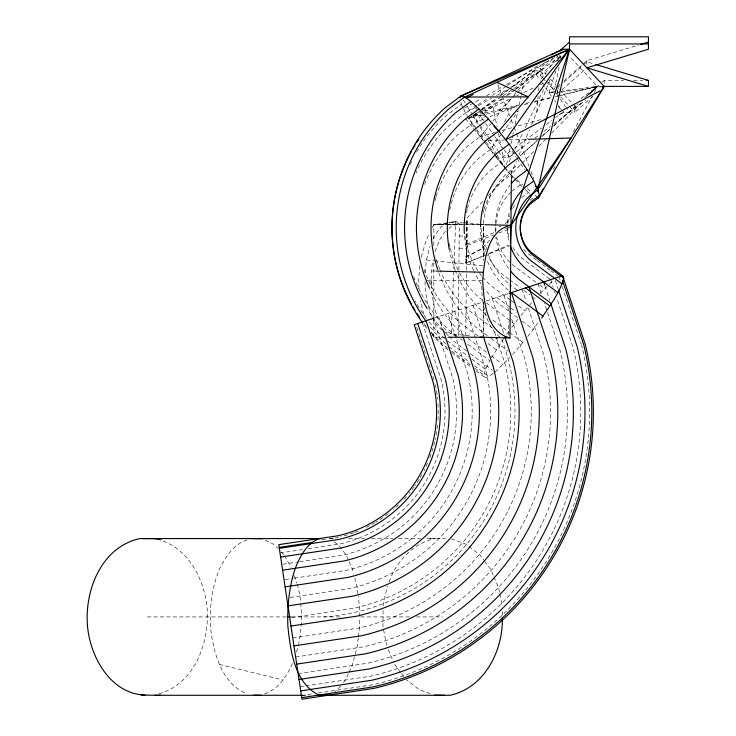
<?xml version="1.0" encoding="UTF-8"?>
<svg xmlns="http://www.w3.org/2000/svg" width="736" height="736" viewBox="0 0 736 736"><rect width="100%" height="100%" fill="white"/><g stroke="black" fill="none" stroke-linecap="round" stroke-linejoin="round"><path stroke-width="0.55" stroke-dasharray="3.68 2.76" d="M358.368 636.769L359.49 627.946L359.536 617.522M359.536 616.391L359.573 607.338L358.266 596.252M483.902 255.604L466.1 263.221L467.02 218.049L483.672 200.459M466.1 263.221L466.891 220.625M383.051 610.475L382.941 626.502L386.648 645.352M502.348 615.351L502.375 610.77M458.298 335.46L458.868 271.142M458.887 269.992L459.292 224.029L455.685 221.766L448.325 222.29M465.787 335.644L466.366 271.336M466.376 270.186L466.79 224.222M511.373 179.575L511.419 177.293M469.531 335.818L451.251 333.914L455.685 221.766L462.3 222.456M508.236 335.257L508.778 321.522M511.023 245.254L465.879 262.872L466.339 249.191M431.038 279.616L432.115 265.08L433.228 259.882M465.879 262.872L467.332 245.3L467.02 218.049M536.774 112.038L538.145 96.223M538.632 90.583L538.927 87.198M425.086 272.734L426.438 259.974L429.879 246.385M358.23 637.873L356.969 647.8L352.176 665.546L348.818 672.768M419.75 265.724L418.6 280.94L418.986 289.671M554.493 89.626L559.084 67.178M383.079 605.894L387.283 586.04M506.598 164.404L509.901 148.81M510.839 144.357L512.725 135.442M512.955 134.329L513.434 132.103M515.08 124.31L517.905 110.943M519.082 105.368L520.968 96.462M521.198 95.349L523.793 83.094L513.71 90.261M421.286 257.131L425.463 242.429L429.263 233.358M493.276 373.419L488.879 376.565L485.107 377.577L483.975 375.112L485.567 369.343L489.762 360.668L466.891 343.611M555.864 70.914L548.973 92.616L553.481 92.616M559.995 57.886L560.685 55.715M292.468 663.458C286.81 676.09 278.318 689.402 264.463 693.873M296.387 651.976L297.813 647.8A101.918 77.538 -90 0 0 298.549 644.57M435.013 251.574L439.521 240.028L445.354 231.224L447.884 229.181M484.067 209.217A60.996 59.174 90 0 1 501.768 181.608L510.802 174.864L516.433 161.248M519.027 154.965L529.414 129.84M531.585 124.605L550.197 79.571M557.989 60.729L560.16 55.494M433.099 239.172L434.939 235.06L441.241 226.826L446.559 223.422M389.16 581.863C396.474 561.117 413.255 543.03 435.362 538.568L425.38 538.568M348.33 673.799L345.451 679.99L343.399 682.52M509.1 161.644L514.519 150.3M515.007 149.261L522.882 132.756M525.348 127.604L545.036 86.342M556.848 61.585L559.802 55.393M504.491 121.937L511.943 107.686M432.317 227.544L433.844 224.646L448.04 222.778M553.408 169.51L555.551 165.462M573.27 132.011L592.057 96.536M594.21 92.478L597.43 86.397L601.073 86.397M491.39 357.926L504.077 338.008M501.593 133.934L490.167 149.776L479.026 158.084A92.074 89.323 -90 0 0 450.754 205.418M502.265 133.004L518.411 110.639M541.411 78.78L558.081 55.678M506.616 334.457L508.558 331.798L491.455 319.038M511.796 327.373L518.337 318.835M527.795 336.435L539.138 321.494M481.206 115.331L475.833 122.25L484.352 118.864M520.978 315.505L533.554 300.463M512.679 354.55L525.035 339.931M340.658 685.906L337.244 690.129L334.908 691.444M436.218 196.429A108.523 105.285 90 0 1 468.216 145.627L480.461 136.5L492.016 122.259M492.734 121.366L512.955 96.444M513.682 95.551L517.288 91.108M518.015 90.215L533.71 70.868L540.463 70.868L544.428 76.516M540.15 293.305L548.614 284.887M495.034 372.158L509.744 357.65M488.354 195.518L511.741 170.807M466.127 257.158L481.114 249.191L490.259 239.531M505.209 223.744L509.928 218.758M521.953 186.466L510.802 174.864L534.87 150.291M538.872 146.197L546.894 138M551.706 133.087L582.986 101.145M590.208 93.766L597.43 86.397L569.692 56.644M498.649 110.998L511.805 98.33M512.624 97.529L516.736 93.573M517.555 92.782L553.711 57.923M549.424 284.142L552.672 281.134M537.096 140.613L520.104 155.885L537.28 140.613M543.048 135.268L549.847 129.159M554.088 125.341L577.033 104.724M584.678 97.851L597.43 86.397L562.497 90.878M541.549 136.795L550.096 129.159M553.518 126.104L578.303 103.96M588.561 94.797L597.963 86.397M542.368 77.63L540.114 75.21L540.114 68.089L548.513 60.665M540.114 75.21L561.108 56.635M557.446 86.682L559.967 84.456M564.172 80.739L586.85 60.683L638.554 45.08M559.342 86.149L557.63 87.667L559.139 89.286M563.647 82.349L582.645 65.541M583.409 64.869L586.85 61.824L593.446 63.82M561.927 89.847L585.166 69.285M593.014 96.278L574.963 112.24L574.963 106.26L576.628 104.788M586.61 95.956L601.652 82.662M602.499 81.917L604.182 80.417L623.484 80.417M448.721 228.5L452.097 225.768L459.292 224.029L462.502 224.112M460.819 102.341L461.343 104.264L446.412 115.405A148.46 144.026 90 0 0 415.757 153.631M476.974 105.441L465.538 112.939L451.334 123.538A137.706 133.593 -90 0 0 416.052 173.034M480.783 110.336L473.487 115.782L479.43 124.246M481.694 109.655L496.294 98.771M500.857 95.367L510.894 87.878M511.805 87.198L546.416 61.392M484.803 112.378L503.056 98.771M507.619 95.367L514.915 89.921M515.826 89.24L562.249 54.62M476.22 113.004L468.804 118.441L472.061 123.933L458.767 133.851A124.09 120.382 90 0 0 424.083 185.987M498.566 151.524L502.532 157.164L513.48 149.003M514.39 148.322L541.77 127.908M546.333 124.504L551.807 120.419M555.45 117.696L562.755 112.258L569.508 112.258L566.232 107.576M580.998 98.642L597.43 86.397L555.45 96.352M515.973 179.179L510.802 174.864L500.517 162.858L490.47 170.347A75.863 73.6 90 0 0 469.264 202.225M502.532 157.164L509.294 157.164L515.678 152.398M516.589 151.717L531.19 140.834M534.842 138.11L539.396 134.706M543.959 131.312L550.353 126.546M553.996 123.823L585.939 100.004M512.136 191.075L520.334 184.966M521.723 197.496L528.448 192.473L530.205 193.734M530.104 200.238L532.8 198.232M480.856 109.6L495.687 98.734M499.404 96.011L510.526 87.86M511.456 87.179L533.71 70.868L540.068 79.93M501.805 98.734L484.573 110.998L511.492 98.302M506.386 95.478L512.799 90.914M476.174 128.524L468.804 118.441L481.224 110.188M482.181 109.563L499.376 98.146M503.203 95.606L540.463 70.868L511.492 87.133M477.931 104.816L487.462 98.569M492.228 95.441L506.524 86.075M507.472 85.45L539.884 64.207M468.262 117.521L465.538 112.939L474.536 107.888M478.529 105.644L491.519 98.357M496.506 95.551L507.5 89.378M464.444 108.045L481.454 98.514M486.459 95.717L502.467 86.747M506.469 84.511L557.502 55.936M482.071 115.129L468.804 118.441L481.712 111.302M482.706 110.75L492.642 105.257L496.984 126.454M465.851 256.717L481.114 249.191M468.804 118.441L482.595 111.927M516.663 95.864L518.733 94.889M523.912 92.451L533.232 88.053M540.482 84.631L543.582 83.168M247.066 539.966C233.754 544.079 225.934 556.637 219.779 568.293C212.06 586.675 209.438 606.666 210.422 626.502C213.192 651.691 220.846 682.861 246.514 693.708M466.698 244.306L494.509 232.401M488.998 253.423L508.346 245.134M489.688 116.739L518.466 105.303M467.332 245.3L493.589 235.06M498.842 233.018L509.34 228.924M158.939 693.809C195.003 683.818 209.926 641.553 207.028 607.338C204.028 578.082 187.284 546.388 156.704 539.12M434.176 318.081L483.396 301.843M486.487 300.822L509.156 293.342M476.256 130.217L480.461 136.5L495.42 132.305M501.888 130.484L512.863 127.411M518.356 125.865L542.496 119.094M558.955 114.476L564.448 112.939L558.146 105.515M486.487 114.034L517.482 106.315M524.115 104.659L528.54 103.555M534.078 102.175L551.779 97.768M555.1 96.94L559.526 95.836M560.63 95.56L597.43 86.397M483.451 113.418L473.487 115.782L480.24 115.782L484.868 122.369M484.564 113.151L518.908 105.009M525.55 103.436L529.984 102.387M534.419 101.338L552.138 97.134L543.251 84.465M554.99 91.558L548.973 92.616L555.735 91.752M438.113 224.646L448.003 223.026M449.098 222.842L455.685 221.766L449.135 222.631M321.982 539.773L326.508 539.092M329.857 538.596L334.181 537.942M335.257 537.777L338.505 537.289M280.02 552.948L302.698 549.544M308.375 548.697L340.05 543.941A135.636 135.636 0 0 0 441.149 379.638L422.151 322.055M282.863 564.208L298.66 561.835M299.791 561.669L342.672 555.229A147.228 147.228 0 0 0 452.41 376.887L433.127 318.43M285.172 579.554L293.075 578.367M294.207 578.202L346.187 570.4A162.794 162.794 0 0 0 467.535 373.189L447.865 313.573M290.177 597.439L350.373 588.414A181.286 181.286 0 0 0 485.493 368.8L465.364 307.795M291.999 617.476L354.927 608.037A201.434 201.434 0 0 0 505.062 364.026L493.681 329.526M292.772 637.956L359.545 627.937A221.858 221.858 0 0 0 524.915 359.177L511.658 319.01M295.633 657L363.915 646.76A241.187 241.187 0 0 0 543.683 354.586L527.832 306.553M298.135 673.661L367.733 663.219A258.078 258.078 0 0 0 560.096 350.584L544.465 303.195M300.104 686.789L304.64 686.108M305.771 685.943L370.742 676.191A271.4 271.4 0 0 0 573.04 347.42L556.71 297.933M301.41 695.502L313.729 693.652M318.21 692.981L372.738 684.802A280.241 280.241 0 0 0 581.624 345.322M556.858 92.469L560.234 92.037M561.366 91.899L601.928 86.682M505.126 228.206L509.33 227.912M440.643 224.646L448.325 224.388M449.42 224.351L459.292 224.029L449.337 224.268M488.345 140.466L504.427 139.996M509.027 139.858L528.549 139.279M433.844 245.327L433.844 224.646L448.224 224.296M633.696 80.417L642.776 80.417M433.844 224.646L483.239 224.646A112.654 4.812 90 0 1 483.8 260.314M426.659 280.278L483.543 280.278M431.296 332.405L433.844 337.244L448.61 337.244M329.112 538.568L333.702 538.568M348.616 538.568L364.587 538.568M371.432 538.568L392.914 538.568M398.434 538.568L420.79 538.568M147.283 616.924L286.359 616.924M291.364 616.924L342.562 616.924M360.622 616.924L409.796 616.924M416.493 616.924L442.667 616.924M302.312 695.281L309.046 695.281M429.971 538.568L445.556 538.752M463.579 224.14L478.851 224.526M479.946 224.554L483.69 224.655M459.19 235.962L466.679 236.155M459.08 248.179L466.569 248.363M431.682 270.94L434.893 271.023M463.404 222.576L478.832 224.186M479.936 224.296L483.239 224.646L483.239 260.259M498.99 226.283L501.244 226.522M507.987 227.222L512.486 227.691A78.393 0.791 90 0 0 512.486 225.418M426.438 259.974L433.219 260.682M434.35 260.802L483.239 265.898M495.65 338.542L497.904 338.781M219.264 664.396L283.24 679.99M443.992 331.872L451.251 333.914M457.258 336.306C436.411 330.795 432.648 303.499 431.351 285.228M451.076 538.752L466.21 544.272L468.013 545.661M430.229 693.616L419.134 689.568L406.502 679.797M265.015 540.132L273.636 544.272L277.592 548.292M334.218 542.064L337.852 544.272L345.975 554.742L348.616 560.62M536.378 259.983L527.399 253.294A33.709 32.706 -90 0 1 523.489 249.154M537.28 260.654L546.25 267.352M547.152 268.024L549.847 270.029M550.74 270.701L557.925 276.055M549.774 278.972L520.876 257.425A39.174 38.005 -90 0 1 512.642 247.075M512.136 264.472L536.277 282.477M539.69 285.016L544.548 288.65M508.824 279.211L501.768 273.939A60.996 59.174 90 0 1 487.508 255.052M509.708 279.864L520.306 287.767M523.793 290.37L529.846 294.878M533.296 297.454L535.026 298.742M510.158 299.874L490.47 285.2A75.863 73.6 90 0 1 483.018 277.536M511.069 300.555L513.802 302.597M518.356 305.992L524.731 310.748M496.754 297.436L510.214 307.473M511.106 308.145L516.488 312.156M508.512 310.96L497.49 302.744A99.038 96.085 90 0 1 484.619 288.816M509.432 311.65L517.702 317.814M522.293 321.236L533.315 329.461M482.632 300.159L479.026 297.473A92.074 89.323 -90 0 1 459.669 273.139M486.257 302.855L510.756 321.126M511.658 321.807L514.381 323.831M509.459 332.47L522.965 342.544M492.826 328.274L468.216 309.92A108.523 105.285 90 0 1 440.211 270.434M487.398 335.69L474.757 326.269A130.125 126.233 90 0 1 438.389 271.593M491.013 338.385L508.162 351.182M477.986 336.03L458.767 321.696A124.09 120.382 90 0 1 424.083 269.56M488.051 343.537L496.285 349.674M467.995 338.431L486.919 352.544M491.427 355.911L503.148 364.651M456.826 336.104L451.334 332.01A137.706 133.593 -90 0 1 413.209 275.2M460.478 338.836L462.309 340.198M466.633 350.98L455.639 342.783A151.938 147.402 90 0 1 449.162 336.656M470.295 353.712L492.283 370.107M447.322 340.823L468.262 356.445M471.905 359.159L485.567 369.343M449.116 346.923L469.899 362.416M474.426 365.783L488.879 376.565M448.031 348.303L444.342 345.552A155.6 150.954 90 0 1 431.425 332.589M451.72 351.054L470.148 364.798M474.757 368.239L483.975 375.112M447.985 349.885L445.271 347.861A158.654 153.916 90 0 1 432.612 335.23M451.6 352.59L471.528 367.448M476.054 370.824L485.107 377.577M468.915 546.36L479.743 554.742L483.865 560.252M516.838 179.906L522.864 184.938M527.169 188.536L531.484 192.133M534.925 195.012L537.51 197.174M499.956 337.042C487.959 328.008 484.371 312.184 482.411 298.052M442.327 330.372L437.322 325.892L432.842 318.32M525.2 189.474L528.448 192.473M475.208 107.576L476.836 109.195M482.512 114.862L484.95 117.291M281.538 552.322L283.912 554.742M540.114 68.089L546.14 74.557M550.666 79.414L555.938 85.072M559.884 90.096L571.946 103.031M572.7 103.831L574.963 106.26M560.639 96.876L574.963 112.24M543.122 78.439L545.385 80.868M546.14 81.678L553.674 89.764M465.612 118.689L472.788 127.604M473.506 128.496L483.552 140.981M484.26 141.873L493.589 153.465M494.307 154.358L504.344 166.842M505.062 167.734L510.802 174.864M492.927 153.263L485.631 143.584M495.687 156.759L500.517 162.858M484.555 561.172L490.746 569.443L493.47 575.773M394.588 664.396L400.78 672.667M401.47 673.587L403.53 676.347M476.845 129.444L485.558 141.358M486.22 142.278L495.604 155.112M496.276 156.032L505.66 168.866M480.461 136.5L484.987 142.692M548.384 82.156L553.665 89.682M555.726 92.616L557.695 95.422M560.326 99.167L565.57 106.646M540.702 80.84L542.607 83.554M554.502 100.492L555.68 102.175M558.624 106.37L560.988 109.738M485.521 123.308L494.104 135.534M494.767 136.473L503.35 148.7M504.013 149.638L509.294 157.164M480.084 125.184L488.667 137.411M489.33 138.35L497.913 150.586M512.017 150.917L516.433 157.532M517.068 158.479L524.648 169.814M472.061 123.933L475.658 129.315M463.275 99.921L466.854 105.745M467.452 106.72L472.227 114.485M472.825 115.46L479.394 126.141M479.992 127.107L487.747 139.73M488.345 140.705L496.708 154.293M497.297 155.268L504.464 166.925M284.464 555.717L291.152 567.484M461.343 104.264L463.027 107.732M463.441 108.606L465.538 112.939M349.057 561.596L352.581 569.443L353.676 573.666M493.93 576.831L498.474 587.383L499.569 592.922M388.231 649.621L393.686 662.29M497.738 84.474L501.842 95.202M502.256 96.278L509.634 115.598M511.272 119.894L513.728 126.334M514.142 127.411L528.899 166.051M530.941 171.414L533.812 178.931M431.719 316.425L427.598 304.143L425.252 289.947L425.003 280.25M559.038 276.892L560.114 280.149M562.267 286.663L581.265 344.236M555.34 280.508L558.192 289.156M550.675 279.652L553.159 287.178M554.576 291.484L555.294 293.636M545.082 286.304L549.728 300.398M538.062 283.811L541.264 293.498M522.072 289.082L526.028 301.098M503.783 295.118L508.797 310.316M492.338 298.899L503.829 333.739M473 305.274L483.193 336.186A112.654 4.812 90 0 0 483.791 302.643M454.701 311.31L462.852 336.021M438.711 316.59L443.385 330.768M416.751 327.419L422.087 343.565M422.436 344.641L423.862 348.947M424.212 350.023L428.481 362.949M428.83 364.026L434.516 381.257M294.336 575.773L296.755 583.16M297.096 584.218L298.135 587.383A101.918 77.538 -90 0 1 298.779 643.476M423.807 314.254L420.33 300.5M354.761 577.889L357.218 587.383L358.138 595.139M498.355 133.152L501.317 147.66M502.237 152.122L504.97 165.517M499.781 594.035L502.182 606.225M481.804 286.166L482.052 295.872M604.182 80.417L604.182 83.407M586.85 60.683L586.85 65.136M557.63 89.654L557.63 93.647M557.446 90.813L557.446 93.803M483.239 302.781L483.239 337.244M433.844 262.559L433.844 337.244M501.832 339.452A205.602 205.602 0 0 1 323.73 616.924M437.506 425.086A128.809 128.809 0 0 1 435.16 439.622M434.654 441.83A128.809 128.809 0 0 1 428.784 460.147M427.478 463.266A128.809 128.809 0 0 1 424.083 470.442M421.949 474.444A128.809 128.809 0 0 1 420.256 477.388M419.097 479.32A128.809 128.809 0 0 1 414.736 485.935M414.083 486.864A128.809 128.809 0 0 1 409.262 493.166M406.346 496.616A128.809 128.809 0 0 1 401.746 501.612M398.516 504.804A128.809 128.809 0 0 1 393.493 509.376M388.24 513.664A128.809 128.809 0 0 1 376.105 521.999M375.139 522.578A128.809 128.809 0 0 1 364.127 528.411M357.917 531.134A128.809 128.809 0 0 1 354.761 532.376M353.694 532.763A128.809 128.809 0 0 1 340.704 536.765M435.28 384.56A128.809 128.809 0 0 1 437.57 399.105M437.929 403.604A128.809 128.809 0 0 1 437.892 420.587M511.382 179.06A78.393 0.791 90 0 1 512.072 178.305M516.957 289.874A73.103 70.923 -90 0 1 509.735 284.574M508.042 283.112A73.103 70.923 -90 0 1 487.986 253.46M486.57 249.145A73.103 70.923 -90 0 1 517.905 165.085M508.309 290.288A82.588 80.123 90 0 1 486.744 259.652M484.868 254.564A82.588 80.123 90 0 1 480.544 227.774M481.353 284.252A99.038 96.085 90 0 1 474.104 271.566M473.616 270.544A99.038 96.085 90 0 1 464.425 234.563M486.045 315.017A115.248 111.808 -90 0 1 455.75 271.704M455.345 270.682A115.248 111.808 -90 0 1 449.54 250.7M464.388 335.736A142.637 138.377 90 0 1 429.907 289.165M448.371 335.864A151.938 147.402 90 0 1 443.771 330.961M443.026 330.124A151.938 147.402 90 0 1 427.662 309.424M445.86 343.933A157.403 152.702 90 0 1 428.794 324.962M426.834 328.385A158.654 153.916 90 0 1 423.43 323.941M426.264 326.444A155.6 150.954 90 0 1 424.157 323.739M444.728 338.624A148.46 144.026 90 0 1 427.064 319.212M426.374 318.292A148.46 144.026 90 0 1 415.196 300.914M410.256 164.468A148.46 144.026 90 0 1 411.663 161.469M439.797 269.422A108.523 105.285 90 0 1 437.883 264.316M437.534 263.286A108.523 105.285 90 0 1 435.629 257.011M435.077 200.661A108.523 105.285 90 0 1 435.924 197.478M458.105 270.167A92.074 89.323 -90 0 1 450.248 247.931M450.009 246.827A92.074 89.323 -90 0 1 449.392 243.506M449.788 209.824A92.074 89.323 -90 0 1 450.487 206.512M481.657 275.88A75.863 73.6 90 0 1 478.474 271.566M477.866 270.673A75.863 73.6 90 0 1 465.244 234.278M466.44 212.686A75.863 73.6 90 0 1 467.139 209.502M467.397 208.444A75.863 73.6 90 0 1 468.593 204.277M485.815 251.243A60.996 59.174 90 0 1 481.261 227.774M482.963 213.256A60.996 59.174 90 0 1 483.764 210.22M509.91 262.356A48.484 47.03 -90 0 1 496.708 237.075M495.935 230.892A48.484 47.03 -90 0 1 495.935 224.655M496.009 223.615A48.484 47.03 -90 0 1 511.382 191.765M508.705 236.661A39.174 38.005 -90 0 1 507.711 227.774M507.96 223.293A39.174 38.005 -90 0 1 509.579 215.639M512.642 208.472A39.174 38.005 -90 0 1 516.332 202.934M508.585 268.474A67.031 65.026 -90 0 1 495.834 236.955M495.374 232.374A67.031 65.026 -90 0 1 495.31 224.324M495.374 223.174A67.031 65.026 -90 0 1 509.965 185.27M508.677 240.267A53.406 51.814 90 0 1 507.233 227.774M507.426 223.192A53.406 51.814 90 0 1 509.56 211.959"/><path stroke-width="1.1" d="M321.439 538.605L319.341 538.568C306.507 543.426 300.168 556.361 295.274 568.293C289.073 587.043 287.132 606.832 287.877 626.502C290.6 651.029 294.336 682.438 318.688 695.088L328.109 695.281M502.329 617.642C503.24 650.569 484.444 688.031 449.972 695.281L323.592 695.281M480.212 337.162L509.974 337.916L510.977 225.345A78.393 0.791 90 0 1 511.364 180.016M510.425 243.147L510.977 225.345L569.508 49.211L569.508 36.8L648.453 36.8L648.453 49.211L586.85 67.804L648.453 86.397L648.453 80.417L595.645 64.483M538.025 191.719L537.915 189.667L569.508 49.211L562.755 49.211L460.883 96.039L445.271 107.686A158.654 153.916 90 0 0 422.768 323.03M541.724 317.952C549.985 305.348 559.875 293.002 563.721 278.18L562.589 275.715L531.254 252.347A32.467 31.492 90 0 1 531.254 203.2L538.375 197.892L604.182 86.397L648.453 86.397M568.827 51.382L569.508 49.211L604.182 86.397L537.915 189.667L530.113 195.482A42.66 41.382 90 0 0 530.113 260.066L562.138 283.949M460.138 97.676L460.883 96.039L569.508 49.211L505.66 139.803L600.125 90.887M460.883 96.039C468.436 97.465 473.294 104.346 478.924 108.965C489.762 120.005 499.652 131.91 509.091 144.155C520.343 160.393 533.94 176.143 539.497 195.436L538.375 197.892L543.205 188.775M509.974 337.916C486.33 332.184 483.8 300.95 482.724 280.931C484.132 261.262 487.168 229.89 510.977 225.345L571.053 138.028L528.549 139.279M449.337 249.624A115.248 111.808 -90 0 1 486.045 140.539L498.75 131.063L569.508 49.211L464.655 97.042L449.116 108.634A157.403 152.702 90 0 0 426.144 321.384M561.108 50.793L562.755 49.211L551.558 54.869M559.434 51.005L569.508 42.09M470.81 101.448L455.639 112.764A151.938 147.402 90 0 0 427.073 308.467M478.924 108.965L464.388 119.812A142.637 138.377 90 0 0 429.447 288.153M560.942 50.563L562.755 49.211L559.894 51.078M565.883 51.916L569.508 49.211M488.456 119.066L474.757 129.278A130.125 126.233 90 0 0 437.681 269.486M509.091 144.155L497.49 152.803A99.038 96.085 90 0 0 464.352 233.432M602.361 87.759L604.182 86.397L601.928 86.682M518.797 157.43L508.309 165.26A82.588 80.123 90 0 0 480.544 226.688M527.197 169.998L517.748 177.036A67.031 65.026 -90 0 0 511.41 183.522M533.72 180.992L525.191 187.349A53.406 51.814 90 0 0 510.26 209.788M539.497 195.436L532.183 200.891A35.512 34.454 -90 0 0 532.183 254.656L563.721 278.18M466.109 98.081L473.23 94.484M433.458 318.32L414.184 324.677L432.97 381.634A127.218 127.218 0 0 1 338.146 535.744L278.778 544.649L301.962 699.2L373.584 688.454A283.986 283.986 0 0 0 585.267 344.43L562.589 275.715L509.358 293.278M640.752 44.418L648.453 42.09M279.192 547.4L312.542 542.395M279.33 548.348L338.992 539.396A130.971 130.971 0 0 0 436.614 380.742L417.735 323.509M280.637 557.06L340.989 548.007A139.803 139.803 0 0 0 445.197 378.644L426.098 320.749M282.606 570.188L344.006 560.979A153.125 153.125 0 0 0 458.142 375.489L443.385 330.768M285.108 586.85L347.824 577.438A170.025 170.025 0 0 0 474.554 371.478L463.211 337.097M287.969 605.894L352.194 596.261A189.345 189.345 0 0 0 493.322 366.887L483.543 337.244M290.987 626.042L356.813 616.161A209.769 209.769 0 0 0 513.167 362.038L504.905 337.005M293.968 645.895L361.367 635.784A229.917 229.917 0 0 0 532.735 357.264L511.41 292.606M296.7 664.12L365.544 653.798A248.409 248.409 0 0 0 550.703 352.875L528.908 286.828M299.009 679.475L369.067 668.96A263.976 263.976 0 0 0 565.828 349.177L550.804 303.646M300.72 690.902L371.689 680.257A275.568 275.568 0 0 0 577.088 346.426L558.55 290.232M301.732 697.627L373.226 686.9A282.394 282.394 0 0 0 583.722 344.807L562.525 280.572M464.655 97.042L528.301 96.876L496.92 82.322M569.508 43.921L648.453 43.921M646.18 80.417L648.453 80.417M448.61 337.244L483.239 337.244M321.089 538.568L139.978 538.568C101.458 546.83 84.226 590.612 87.547 626.502C90.408 657.414 110.759 693.864 145.066 695.088M155.692 538.752L161.607 538.752L142.324 538.568M287.491 616.924L290.886 616.924M154.597 695.281L302.312 695.281M434.452 695.152L444.461 695.281M141.238 695.088L160.522 695.281M250.222 538.568L262.145 538.752M253.727 695.152L261.308 695.281M484.822 224.682L510.977 225.345M435.96 271.05L483.368 272.256M557.943 292.624L525.191 268.198A53.406 51.814 90 0 1 510.26 245.76M551.42 303.618L517.748 278.512A67.031 65.026 -90 0 1 510.683 271.161M525.624 287.914L549.838 305.974M509.855 291.447L543.021 316.176M493.874 126.206L498.75 131.063M535.385 185.886L537.915 189.667M543.646 281.971L544.723 285.218M431.103 280.738L431.287 284.105M419.456 317.198A155.6 150.954 90 0 1 416.916 313.352M415.086 310.408A155.6 150.954 90 0 1 412.749 306.443M411.626 304.437A155.6 150.954 90 0 1 411.626 151.11M412.749 149.104A155.6 150.954 90 0 1 415.086 145.139M416.916 142.195A155.6 150.954 90 0 1 418.812 139.306"/></g></svg>
